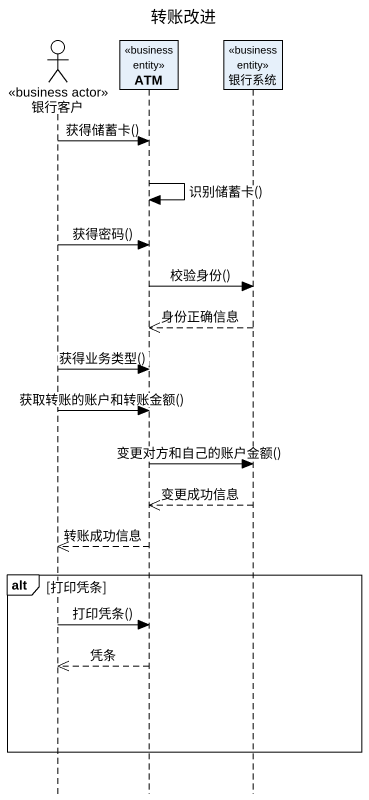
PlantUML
@startuml
title 转账改进
hide footbox
actor 银行客户 <<business actor>>
participant ATM <<business entity>>
participant 银行系统 <<business entity>>

银行客户 -> ATM : 获得储蓄卡()
ATM -> ATM : 识别储蓄卡()
银行客户 -> ATM : 获得密码()
ATM -> 银行系统 : 校验身份()
银行系统 -->> ATM : 身份正确信息
银行客户 -> ATM : 获得业务类型()
银行客户 -> ATM : 获取转账的账户和转账金额()
ATM -> 银行系统 : 变更对方和自己的账户金额()
银行系统 -->> ATM : 变更成功信息
ATM -->> 银行客户 : 转账成功信息
alt 打印凭条
  银行客户 -> ATM : 打印凭条()
  ATM -->> 银行客户 : 凭条
end
@enduml
